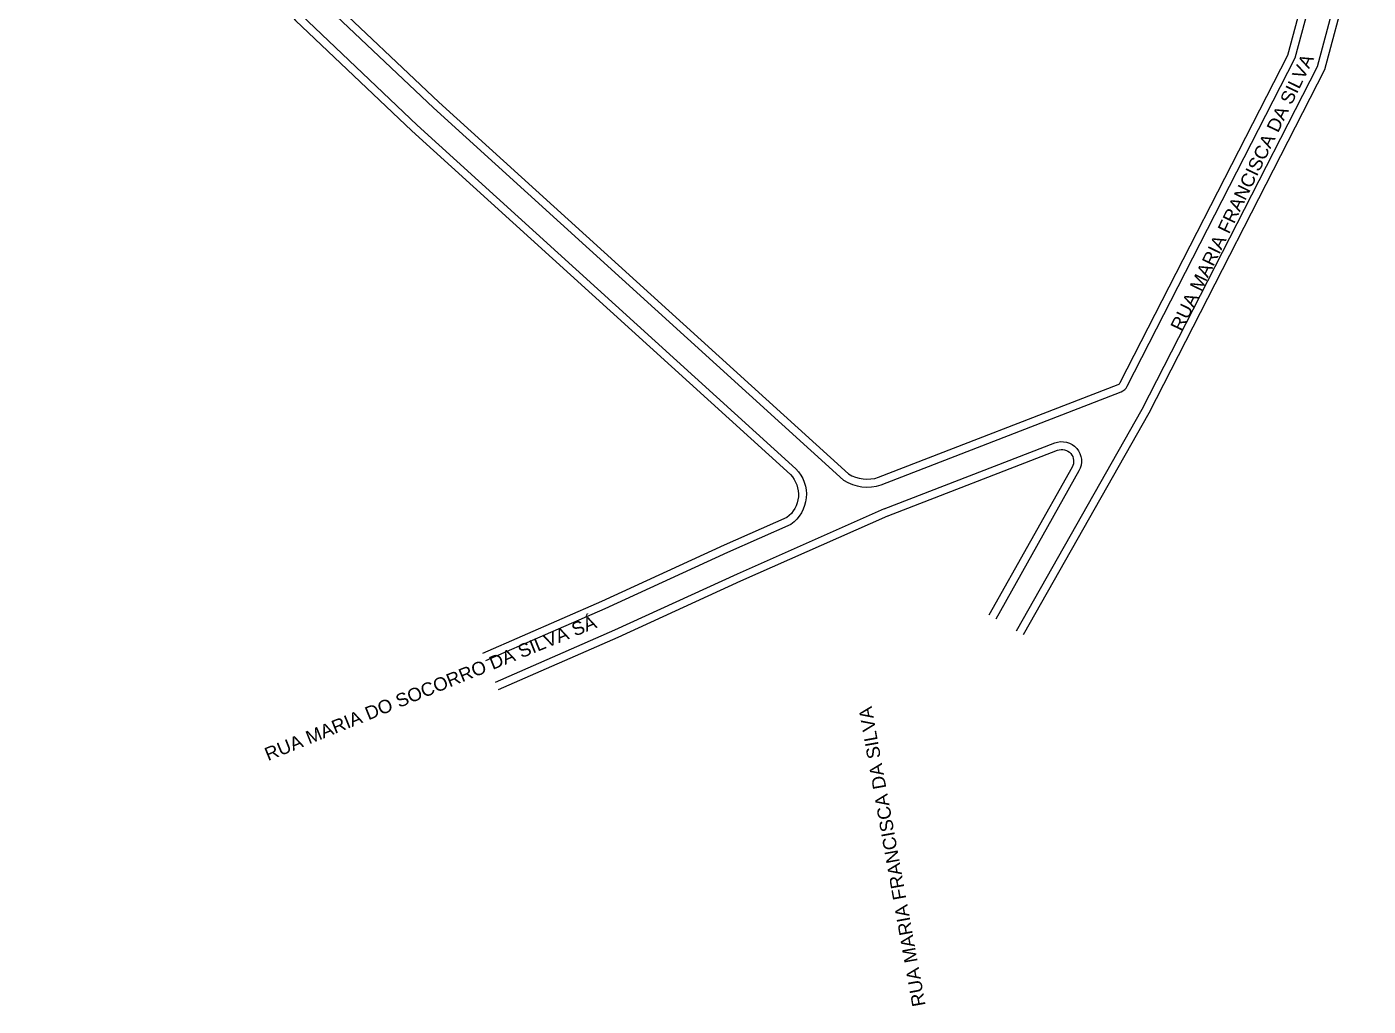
# Model space of a CAD drawing. Extents: x -175 to 397, y -1718 to -729.
# Drawn here: x 57.1 to 397.1, y -1717.6 to -1469.4 of the extents above; entities that cross this region are included whole.
import ezdxf

# ---------------------------------------------------------------- set-up
doc = ezdxf.new("R2010")
doc.units = 0
doc.header["$LTSCALE"] = 2
doc.styles.get("Standard").update_dxf_attribs({"font": 'arial.ttf'})

msp = doc.modelspace()

# ---------------------------------------------------------------- linework, layer by layer
for points in [[(309.719, -1623.439), (341.605, -1567.21), (386.136, -1480.181), (397.123, -1439.236), (394.157, -1389.257), (383.083, -1327.867), (373.255, -1273.381), (370.592, -1265.167), (330.181, -1263.643), (309.223, -1260.92), (272.676, -1248.266), (233.42, -1229.194), (200.482, -1212.573), (184.669, -1206.97), (164.94, -1199.98), (149.397, -1194.473), (126.56, -1191.765), (101.526, -1188.797), (68.769, -1189.129), (40.191, -1189.418), (-2.322, -1192.782), (-63.596, -1197.277), (-112.37, -1195.498), (-174.553, -1193.23)], [(307.979, -1622.453), (339.844, -1566.26), (384.259, -1479.458), (395.107, -1439.03), (392.167, -1389.495), (381.115, -1328.222), (371.311, -1273.869), (369.121, -1267.113), (330.014, -1265.638), (308.762, -1262.877), (271.909, -1250.117), (232.533, -1230.986), (199.695, -1214.416), (184.001, -1208.855), (164.272, -1201.865), (148.94, -1196.432), (126.325, -1193.751), (101.418, -1190.798), (68.789, -1191.129), (40.28, -1191.417), (-2.17, -1194.776), (-63.559, -1199.28), (-112.443, -1197.497), (-174.626, -1195.228)], [(274.459, -1591.583), (237.182, -1608.092), (206.082, -1622.337), (175.815, -1635.557)], [(275.268, -1593.412), (238.003, -1609.915), (206.899, -1624.163), (176.616, -1637.39)]]:
    msp.add_lwpolyline(points)
for points in [[(-174.918, -1203.223), (-112.734, -1205.491), (-72.172, -1206.971), (-71.815, -1217.487), (-61.02, -1237.623), (-55.373, -1248.077), (-47.059, -1260.359), (-31.511, -1279.003), (-14.301, -1303.625), (7.567, -1331.148), (39.402, -1367.942), (46.548, -1377.175), (125.181, -1467.761), (154.735, -1495.789), (250.683, -1582.884, -0.4497347), (249.788, -1593.76), (233.896, -1600.798), (202.815, -1615.034), (172.613, -1628.226)], [(-174.845, -1201.224), (-112.662, -1203.493), (-70.236, -1205.04), (-69.832, -1216.953), (-59.259, -1236.675), (-53.661, -1247.038), (-45.459, -1259.155), (-29.92, -1277.787), (-12.697, -1302.428), (9.107, -1329.871), (40.95, -1366.674), (48.095, -1375.907), (126.628, -1466.376), (156.096, -1494.323), (252.076, -1581.447, -0.4599928), (250.793, -1595.502), (234.718, -1602.621), (203.632, -1616.86), (173.413, -1630.059)], [(132.414, -1460.839), (161.537, -1488.458), (265.362, -1582.703, 0.2238904), (273.002, -1583.568), (333.756, -1560.039, 0.1841256), (334.285, -1559.562), (376.752, -1476.567), (387.045, -1438.21)], [(130.968, -1462.223), (160.177, -1489.924), (264.147, -1584.302, 0.2295526), (273.688, -1585.448), (334.478, -1561.904, 0.1841256), (336.065, -1560.473), (378.629, -1477.29), (389.06, -1438.415)], [(274.459, -1591.583), (317.653, -1574.855, -0.7032634), (323.819, -1581.964), (302.747, -1619.517)], [(275.181, -1593.448), (318.375, -1576.72, -0.7032634), (322.075, -1580.985), (301.003, -1618.538)]]:
    msp.add_lwpolyline(points, format="xyb")

# ---------------------------------------------------------------- texts
at = {"char_height": 3.3694, "attachment_point": 1}
for s, insert, rotation in [('\\pxqc;RUA MARIA FRANCISCA DA SILVA', (341.36, -1556.696), 64.17874), ('\\pxqc;RUA MARIA DO SOCORRO DA SILVA SÁ', (111.345, -1654.665), 22.08384), ('\\pxqc;RUA MARIA FRANCISCA DA SILVA', (283.873, -1730.398), 100.23256)]:
    msp.add_mtext_dynamic_manual_height_columns(s, width=102.38334, gutter_width=16.847, heights=[0], dxfattribs=dict(at, insert=insert, rotation=rotation))

doc.saveas('drawing.dxf')
